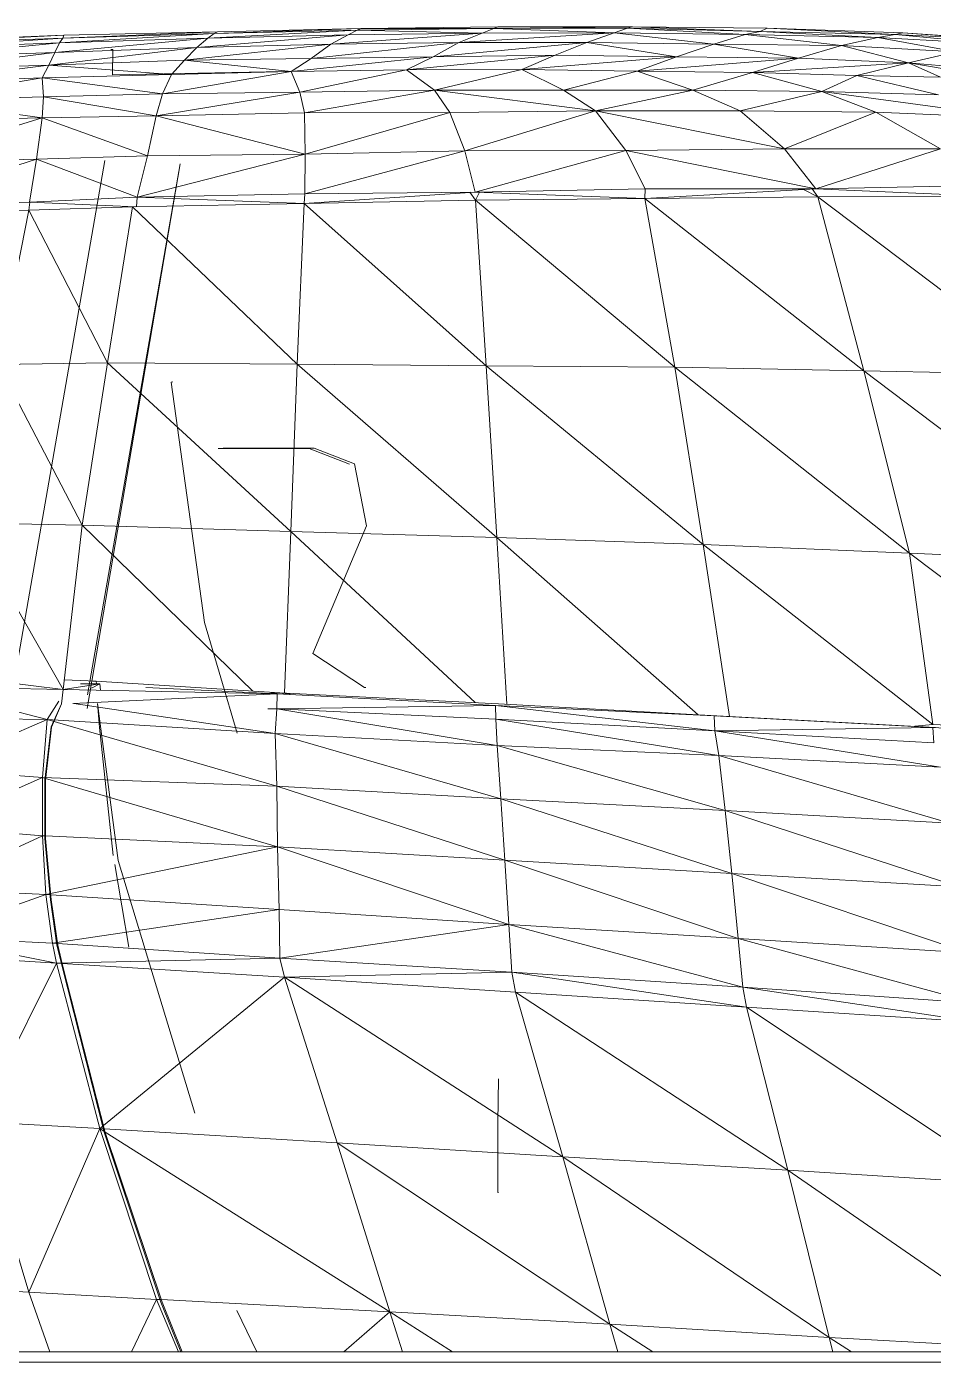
# Model space of a CAD drawing. Header units: inches. Extents: x -4169 to 1533, y -251 to 585.
# Drawn here: x -2004.73 to -1982.86, y 0 to 32.22 of the extents above; entities that cross this region are included whole.
import ezdxf

# ---------------------------------------------------------------- set-up
doc = ezdxf.new("R2010")
doc.units = ezdxf.units.IN
doc.header["$MEASUREMENT"] = 0
doc.linetypes.add('Aligning Line 1_8_', pattern=[0.25, 0.125, -0.125])
doc.linetypes.add('Grid Line 1_2_', pattern=[0.875, 0.5, -0.125, 0.125, -0.125])
for name, color, linetype, lineweight in [('0-1', 7, 'Continuous', 5), ('0-3', 8, 'Continuous', 9), ('A-FLOR', 192, 'Continuous', 13), ('A-FLOR-LEVL-1', 51, 'Grid Line 1_2_', 9), ('A-GENM', 5, 'Continuous', 9), ('G-ANNO-SYMB', 111, 'Aligning Line 1_8_', 9), ('G-ANNO-SYMB-1', 147, 'Aligning Line 1_8_', 9)]:
    doc.layers.add(name, color=color, linetype=linetype, lineweight=lineweight)

# ---------------------------------------------------------------- blocks, each defined once
blk = doc.blocks.new('CTR - 2nd Phase_rvt-1-BUILDING ELEVATION - WEST')
at = {"layer": 'A-FLOR-LEVL-1'}
blk.add_line((-4168.714, 0), (-1856.661, 0), dxfattribs=at)
blk = doc.blocks.new('Land_Rover_Evoque_-_SUV_Car_Vehicle_Automobile_13067 - Land Rover EVOQUE_dwg-1230547-BUILDING ELEVATION - WEST')
at = {"layer": 'A-GENM'}
for p, q in [((-1990.114, 32.224), (-1993.363, 32.221)), ((-1990.114, 32.224), (-1990.234, 32.187)), ((-1990.114, 32.224), (-1986.87, 32.188)), ((-1990.114, 32.224), (-1987.034, 32.112)), ((-2003.861, 31.945), (-2007.522, 31.713)), ((-2003.836, 32.021), (-2007.519, 31.827)), ((-2003.861, 31.945), (-2007.519, 31.827)), ((-2003.836, 32.021), (-2007.514, 31.864)), ((-2000.36, 31.949), (-2004.058, 31.601)), ((-2000.212, 32.063), (-2003.941, 31.831)), ((-2000.36, 31.949), (-2003.941, 31.831)), ((-2003.861, 31.945), (-2003.941, 31.831)), ((-2000.13, 32.101), (-2003.861, 31.945)), ((-2000.212, 32.063), (-2003.861, 31.945)), ((-2003.836, 32.021), (-2003.861, 31.945)), ((-2000.13, 32.101), (-2003.836, 32.021)), ((-1996.98, 32.029), (-2000.632, 31.72)), ((-2000.36, 31.949), (-2000.632, 31.72)), ((-1996.756, 32.143), (-2000.36, 31.949)), ((-2000.212, 32.063), (-2000.36, 31.949)), ((-1996.98, 32.029), (-2000.36, 31.949)), ((-1996.674, 32.181), (-2000.212, 32.063)), ((-1996.756, 32.143), (-2000.212, 32.063)), ((-2000.13, 32.101), (-2000.212, 32.063)), ((-1996.674, 32.181), (-2000.13, 32.101)), ((-1993.747, 32.069), (-1997.396, 31.799)), ((-1996.98, 32.029), (-1997.396, 31.799)), ((-1996.756, 32.143), (-1996.98, 32.029)), ((-1993.747, 32.069), (-1996.98, 32.029)), ((-1993.464, 32.184), (-1996.756, 32.143)), ((-1996.674, 32.181), (-1996.756, 32.143)), ((-1996.756, 32.143), (-1993.747, 32.069)), ((-1993.363, 32.221), (-1996.674, 32.181)), ((-1996.674, 32.181), (-1993.464, 32.184)), ((-1990.555, 32.072), (-1994.306, 31.84)), ((-1993.747, 32.069), (-1994.306, 31.84)), ((-1993.464, 32.184), (-1993.747, 32.069)), ((-1990.555, 32.072), (-1993.747, 32.069)), ((-1993.363, 32.221), (-1993.464, 32.184)), ((-1990.234, 32.187), (-1993.464, 32.184)), ((-1993.464, 32.184), (-1990.555, 32.072)), ((-1993.363, 32.221), (-1990.234, 32.187)), ((-1990.555, 32.072), (-1991.216, 31.842)), ((-1990.234, 32.187), (-1990.555, 32.072)), ((-1987.398, 32.036), (-1990.555, 32.072)), ((-1990.555, 32.072), (-1988.15, 31.806)), ((-1987.034, 32.112), (-1990.234, 32.187)), ((-1990.234, 32.187), (-1987.398, 32.036)), ((-1987.398, 32.036), (-1988.15, 31.806)), ((-1987.034, 32.112), (-1987.398, 32.036)), ((-1987.398, 32.036), (-1985.069, 31.77)), ((-1987.398, 32.036), (-1984.197, 31.962)), ((-1986.87, 32.188), (-1987.034, 32.112)), ((-1987.034, 32.112), (-1983.78, 32.038)), ((-1987.034, 32.112), (-1984.197, 31.962)), ((-1986.87, 32.188), (-1983.596, 32.075)), ((-1986.87, 32.188), (-1983.78, 32.038)), ((-1985.069, 31.77), (-1984.197, 31.962)), ((-1983.78, 32.038), (-1984.197, 31.962)), ((-1982.307, 31.619), (-1984.197, 31.962)), ((-1981.369, 31.81), (-1984.197, 31.962)), ((-1983.596, 32.075), (-1983.78, 32.038)), ((-1981.369, 31.81), (-1983.78, 32.038)), ((-1980.907, 31.887), (-1983.78, 32.038)), ((-1980.701, 31.886), (-1983.596, 32.075)), ((-1980.907, 31.887), (-1983.596, 32.075)), ((-2004.058, 31.601), (-2007.568, 31.177)), ((-2003.941, 31.831), (-2007.543, 31.483)), ((-2004.058, 31.601), (-2007.543, 31.483)), ((-2003.941, 31.831), (-2007.522, 31.713)), ((-2000.632, 31.72), (-2004.198, 31.295)), ((-2004.058, 31.601), (-2004.198, 31.295)), ((-2003.941, 31.831), (-2004.058, 31.601)), ((-2000.632, 31.72), (-2004.058, 31.601)), ((-2002.702, 31.675), (-2002.659, 31.677)), ((-2002.659, 31.677), (-2002.66, 31.063)), ((-1997.396, 31.799), (-2000.924, 31.413)), ((-2000.632, 31.72), (-2000.924, 31.413)), ((-1997.396, 31.799), (-2000.632, 31.72)), ((-1994.306, 31.84), (-1997.873, 31.454)), ((-1997.396, 31.799), (-1997.873, 31.454)), ((-1997.396, 31.799), (-1994.306, 31.84)), ((-1991.216, 31.842), (-1994.928, 31.495)), ((-1994.306, 31.84), (-1994.928, 31.495)), ((-1994.306, 31.84), (-1991.216, 31.842)), ((-1991.981, 31.535), (-1991.216, 31.842)), ((-1989.055, 31.499), (-1991.216, 31.842)), ((-1988.15, 31.806), (-1991.216, 31.842)), ((-1989.055, 31.499), (-1988.15, 31.806)), ((-1986.108, 31.463), (-1988.15, 31.806)), ((-1985.069, 31.77), (-1988.15, 31.806)), ((-1986.108, 31.463), (-1985.069, 31.77)), ((-1983.458, 31.35), (-1985.069, 31.77)), ((-1982.307, 31.619), (-1985.069, 31.77)), ((-1983.458, 31.35), (-1982.307, 31.619)), ((-2004.198, 31.295), (-2007.576, 30.871)), ((-2007.568, 31.177), (-2004.198, 31.295)), ((-2004.198, 31.295), (-2004.36, 30.989)), ((-2004.198, 31.295), (-2000.924, 31.413)), ((-2004.198, 31.295), (-2001.24, 31.068)), ((-2000.924, 31.413), (-2001.24, 31.068)), ((-1997.873, 31.454), (-2000.924, 31.413)), ((-2000.924, 31.413), (-1998.352, 31.147)), ((-1994.928, 31.495), (-1998.352, 31.147)), ((-1997.873, 31.454), (-1998.352, 31.147)), ((-1994.928, 31.495), (-1997.873, 31.454)), ((-1991.981, 31.535), (-1995.57, 31.187)), ((-1994.928, 31.495), (-1995.57, 31.187)), ((-1991.981, 31.535), (-1994.928, 31.495)), ((-1991.981, 31.535), (-1992.788, 31.19)), ((-1989.055, 31.499), (-1992.788, 31.19)), ((-1989.055, 31.499), (-1991.981, 31.535)), ((-1989.055, 31.499), (-1990, 31.153)), ((-1990, 31.153), (-1986.108, 31.463)), ((-1989.055, 31.499), (-1986.108, 31.463)), ((-1986.108, 31.463), (-1987.219, 31.117)), ((-1987.219, 31.117), (-1983.458, 31.35)), ((-1986.108, 31.463), (-1983.458, 31.35)), ((-1983.458, 31.35), (-1984.699, 31.043)), ((-1983.458, 31.35), (-1982.687, 31.006)), ((-1983.458, 31.35), (-1981.159, 30.969)), ((-1983.458, 31.35), (-1979.826, 31.046)), ((-2004.36, 30.989), (-2007.584, 30.449)), ((-2004.36, 30.989), (-2007.576, 30.871)), ((-2007.576, 30.871), (-2004.36, 30.989)), ((-2001.24, 31.068), (-2004.36, 30.989)), ((-2004.36, 30.989), (-2001.24, 31.068)), ((-2004.36, 30.989), (-2001.461, 30.607)), ((-2004.36, 30.989), (-2004.33, 30.528)), ((-2002.66, 31.063), (-1998.549, 31.143)), ((-1998.352, 31.147), (-2001.461, 30.607)), ((-2001.24, 31.068), (-2001.461, 30.607)), ((-1998.352, 31.147), (-2001.24, 31.068)), ((-2001.24, 31.068), (-1998.352, 31.147)), ((-1995.57, 31.187), (-1998.352, 31.147)), ((-1998.352, 31.147), (-1995.57, 31.187)), ((-1998.352, 31.147), (-1998.14, 30.648)), ((-1995.57, 31.187), (-1998.14, 30.648)), ((-1992.788, 31.19), (-1995.57, 31.187)), ((-1995.57, 31.187), (-1992.788, 31.19)), ((-1995.57, 31.187), (-1994.895, 30.689)), ((-1992.788, 31.19), (-1994.895, 30.689)), ((-1992.788, 31.19), (-1990, 31.153)), ((-1992.788, 31.19), (-1991.777, 30.692)), ((-1992.788, 31.19), (-1990, 31.153)), ((-1990, 31.153), (-1991.777, 30.692)), ((-1990, 31.153), (-1987.219, 31.117)), ((-1990, 31.153), (-1988.663, 30.694)), ((-1990, 31.153), (-1987.219, 31.117)), ((-1987.219, 31.117), (-1988.663, 30.694)), ((-1987.219, 31.117), (-1984.699, 31.043)), ((-1987.219, 31.117), (-1985.549, 30.658)), ((-1987.219, 31.117), (-1984.699, 31.043)), ((-1984.699, 31.043), (-1985.549, 30.658)), ((-1984.699, 31.043), (-1982.687, 31.006)), ((-1984.699, 31.043), (-1982.735, 30.583)), ((-1984.699, 31.043), (-1982.687, 31.006)), ((-2001.61, 30.07), (-1998.14, 30.648)), ((-2001.461, 30.607), (-1998.14, 30.648)), ((-1994.895, 30.689), (-1998.14, 30.648)), ((-1998.03, 30.149), (-1998.14, 30.648)), ((-1998.03, 30.149), (-1994.895, 30.689)), ((-1994.895, 30.689), (-1991.777, 30.692)), ((-1991.012, 30.193), (-1994.895, 30.689)), ((-1994.525, 30.152), (-1994.895, 30.689)), ((-1991.777, 30.692), (-1988.663, 30.694)), ((-1991.012, 30.193), (-1991.777, 30.692)), ((-1991.012, 30.193), (-1988.663, 30.694)), ((-1988.663, 30.694), (-1987.517, 30.196)), ((-1988.663, 30.694), (-1985.549, 30.658)), ((-1987.517, 30.196), (-1985.549, 30.658)), ((-1985.549, 30.658), (-1984.247, 30.16)), ((-1985.549, 30.658), (-1980.767, 30.009)), ((-1985.549, 30.658), (-1982.735, 30.583)), ((-2004.33, 30.528), (-2007.584, 30.449)), ((-2004.363, 30.029), (-2007.584, 30.449)), ((-2004.363, 30.029), (-2004.33, 30.528)), ((-2001.461, 30.607), (-2004.33, 30.528)), ((-2001.61, 30.07), (-2004.33, 30.528)), ((-2001.61, 30.07), (-2001.461, 30.607)), ((-2007.786, 28.951), (-2004.363, 30.029)), ((-2004.363, 30.029), (-2007.618, 29.95)), ((-2004.495, 29.03), (-2004.363, 30.029)), ((-2001.61, 30.07), (-2004.363, 30.029)), ((-2001.818, 29.109), (-2004.363, 30.029)), ((-2001.818, 29.109), (-2001.61, 30.07)), ((-1998.03, 30.149), (-2001.61, 30.07)), ((-1998.017, 29.151), (-2001.61, 30.07)), ((-1994.525, 30.152), (-1998.03, 30.149)), ((-1998.017, 29.151), (-1998.03, 30.149)), ((-1998.017, 29.151), (-1994.525, 30.152)), ((-1991.012, 30.193), (-1994.525, 30.152)), ((-1994.165, 29.23), (-1994.525, 30.152)), ((-1994.165, 29.23), (-1991.012, 30.193)), ((-1991.012, 30.193), (-1987.517, 30.196)), ((-1991.012, 30.193), (-1986.451, 29.275)), ((-1991.012, 30.193), (-1990.276, 29.234)), ((-1987.517, 30.196), (-1984.247, 30.16)), ((-1987.517, 30.196), (-1986.451, 29.275)), ((-1984.247, 30.16), (-1986.451, 29.275)), ((-1984.247, 30.16), (-1980.767, 30.009)), ((-1984.247, 30.16), (-1982.685, 29.278)), ((-2008.13, 27.875), (-2004.495, 29.03)), ((-2007.786, 28.951), (-2004.495, 29.03)), ((-2004.495, 29.03), (-2004.665, 27.993)), ((-2004.495, 29.03), (-2001.818, 29.109)), ((-2004.495, 29.03), (-2002.066, 28.11)), ((-2002.066, 28.11), (-1998.017, 29.151)), ((-2002.066, 28.11), (-2001.818, 29.109)), ((-2001.818, 29.109), (-1998.017, 29.151)), ((-1998.022, 28.19), (-1994.165, 29.23)), ((-1998.017, 29.151), (-1998.022, 28.19)), ((-1998.017, 29.151), (-1994.165, 29.23)), ((-1994.165, 29.23), (-1990.276, 29.234)), ((-1994.165, 29.23), (-1993.912, 28.232)), ((-1993.912, 28.232), (-1990.276, 29.234)), ((-1986.451, 29.275), (-1990.276, 29.234)), ((-1985.692, 28.316), (-1990.276, 29.234)), ((-1990.276, 29.234), (-1989.811, 28.312)), ((-1982.685, 29.278), (-1986.451, 29.275)), ((-1985.692, 28.316), (-1986.451, 29.275)), ((-1982.685, 29.278), (-1985.692, 28.316)), ((-2002.846, 28.992), (-2005.077, 16.199)), ((-2001.035, 28.917), (-2003.272, 15.778)), ((-2001.035, 28.917), (-2003.268, 16.105)), ((-1981.53, 28.395), (-1985.692, 28.316)), ((-2004.665, 27.993), (-2002.066, 28.11)), ((-2002.066, 28.11), (-2002.085, 27.88)), ((-2002.066, 28.11), (-1998.022, 28.19)), ((-2002.066, 28.11), (-1998.042, 27.96)), ((-1993.912, 28.232), (-1998.042, 27.96)), ((-1998.022, 28.19), (-1998.042, 27.96)), ((-1998.042, 27.96), (-1993.902, 28.04)), ((-1998.042, 27.96), (-1993.902, 28.04)), ((-1998.022, 28.19), (-1993.912, 28.232)), ((-1994.041, 28.231), (-1993.902, 28.04)), ((-1993.912, 28.232), (-1989.811, 28.312)), ((-1993.912, 28.232), (-1989.816, 28.082)), ((-1993.902, 28.04), (-1993.809, 28.234)), ((-1989.816, 28.082), (-1993.902, 28.04)), ((-1993.902, 28.04), (-1989.816, 28.082)), ((-1993.65, 24.045), (-1993.902, 28.04)), ((-1989.093, 24.01), (-1993.902, 28.04)), ((-1985.692, 28.316), (-1989.816, 28.082)), ((-1989.811, 28.312), (-1989.816, 28.082)), ((-1985.644, 28.123), (-1989.816, 28.082)), ((-1989.816, 28.082), (-1985.644, 28.123)), ((-1989.093, 24.01), (-1989.816, 28.082)), ((-1984.536, 23.918), (-1989.816, 28.082)), ((-1985.692, 28.316), (-1989.811, 28.312)), ((-1985.988, 28.299), (-1985.644, 28.123)), ((-1985.644, 28.123), (-1985.783, 28.315)), ((-1985.692, 28.316), (-1981.514, 28.126)), ((-1981.514, 28.126), (-1985.644, 28.123)), ((-1985.644, 28.123), (-1981.514, 28.126)), ((-1984.536, 23.918), (-1985.644, 28.123)), ((-1979.974, 23.825), (-1985.644, 28.123)), ((-2008.17, 27.683), (-2004.684, 27.801)), ((-2008.13, 27.875), (-2004.665, 27.993)), ((-2005.425, 24.074), (-2004.684, 27.801)), ((-2005.425, 24.074), (-2004.684, 27.801)), ((-2004.658, 27.993), (-2004.684, 27.801)), ((-2004.684, 27.801), (-2002.181, 27.88)), ((-2002.786, 24.114), (-2004.684, 27.801)), ((-2004.665, 27.993), (-2002.112, 27.881)), ((-2002.181, 27.88), (-2002.786, 24.114)), ((-2002.786, 24.114), (-2002.181, 27.88)), ((-1998.042, 27.96), (-2002.181, 27.88)), ((-1998.204, 24.08), (-2002.181, 27.88)), ((-1998.204, 24.08), (-1998.042, 27.96)), ((-1993.65, 24.045), (-1998.042, 27.96)), ((-2002.786, 24.114), (-2005.425, 24.074)), ((-2003.392, 20.196), (-2005.425, 24.074)), ((-2002.786, 24.114), (-2003.392, 20.196)), ((-2003.392, 20.196), (-2002.786, 24.114)), ((-1998.204, 24.08), (-2002.786, 24.114)), ((-2002.786, 24.114), (-1998.357, 20.046)), ((-1998.204, 24.08), (-1998.357, 20.046)), ((-1998.204, 24.08), (-1993.65, 24.045)), ((-1998.204, 24.08), (-1993.389, 19.897)), ((-1993.65, 24.045), (-1993.389, 19.897)), ((-1993.65, 24.045), (-1988.411, 19.728)), ((-1993.65, 24.045), (-1989.093, 24.01)), ((-1988.411, 19.728), (-1989.093, 24.01)), ((-1989.093, 24.01), (-1983.43, 19.52)), ((-1989.093, 24.01), (-1984.536, 23.918)), ((-1983.43, 19.52), (-1984.536, 23.918)), ((-1984.536, 23.918), (-1978.438, 19.313)), ((-1984.536, 23.918), (-1979.974, 23.825)), ((-2001.21, 23.654), (-2001.249, 23.651)), ((-2001.249, 23.651), (-2000.446, 17.85)), ((-1997.918, 22.051), (-2000.112, 22.049)), ((-1997.799, 22.059), (-1999.993, 22.057)), ((-1996.945, 21.667), (-1997.918, 22.051)), ((-1996.827, 21.676), (-1997.799, 22.059)), ((-1996.537, 20.178), (-1996.827, 21.676)), ((-2003.856, 16.231), (-2006.146, 20.251)), ((-2003.392, 20.196), (-2006.146, 20.251)), ((-2003.856, 16.231), (-2003.392, 20.196)), ((-1998.357, 20.046), (-2003.392, 20.196)), ((-2003.392, 20.196), (-1999.28, 16.196)), ((-1998.357, 20.046), (-1998.512, 16.149)), ((-1998.357, 20.046), (-1993.389, 19.897)), ((-1998.357, 20.046), (-1993.909, 15.916)), ((-1997.833, 17.103), (-1996.537, 20.178)), ((-1993.389, 19.897), (-1988.411, 19.728)), ((-1993.389, 19.897), (-1993.15, 15.876)), ((-1993.389, 19.897), (-1988.528, 15.624)), ((-1988.411, 19.728), (-1983.43, 19.52)), ((-1988.411, 19.728), (-1987.778, 15.583)), ((-1988.411, 19.728), (-1982.869, 15.391)), ((-1983.43, 19.52), (-1978.438, 19.313)), ((-1983.43, 19.52), (-1982.869, 15.391)), ((-1983.43, 19.52), (-1977.589, 15.107)), ((-2000.446, 17.85), (-1999.653, 15.18)), ((-1996.581, 16.278), (-1997.833, 17.103)), ((-2003.856, 16.231), (-2006.811, 16.602)), ((-2003.829, 16.464), (-2003.056, 16.432)), ((-2003.856, 16.231), (-2006.868, 16.294)), ((-2004.244, 15.509), (-2006.828, 16.179)), ((-2003.895, 15.885), (-2003.856, 16.231)), ((-2003.893, 15.885), (-2003.856, 16.231)), ((-2003.893, 15.885), (-2003.856, 16.231)), ((-2003.856, 16.231), (-2002.971, 16.366)), ((-2003.856, 16.231), (-1998.693, 16.128)), ((-2003.621, 15.897), (-1998.693, 16.128)), ((-2002.971, 16.366), (-2003.432, 16.369)), ((-2003.171, 16.261), (-2002.971, 16.366)), ((-2003.123, 16.428), (-2003.056, 16.432)), ((-2003.056, 16.432), (-2003.055, 16.422)), ((-2003.056, 16.432), (-2003.048, 16.37)), ((-2003.056, 16.432), (-2003.055, 16.422)), ((-2003.055, 16.432), (-1998.628, 16.155)), ((-2002.954, 16.213), (-2002.971, 16.366)), ((-2001.862, 16.278), (-1998.693, 16.128)), ((-1998.842, 16.142), (-1998.628, 16.155)), ((-1998.693, 16.128), (-1998.702, 15.763)), ((-1993.418, 15.844), (-1998.693, 16.128)), ((-1993.353, 15.887), (-1998.628, 16.155)), ((-1998.38, 16.117), (-1998.628, 16.155)), ((-1996.581, 16.278), (-1996.547, 16.28)), ((-2004.244, 15.509), (-2003.96, 15.951)), ((-2004.145, 15.328), (-2003.895, 15.885)), ((-2004.137, 15.327), (-2003.893, 15.885)), ((-2003.593, 15.896), (-1998.735, 15.167)), ((-2002.979, 15.317), (-2003.024, 15.893)), ((-2003.024, 15.893), (-2002.525, 12.104)), ((-1993.418, 15.844), (-1998.702, 15.763)), ((-1988.147, 15.599), (-1993.418, 15.844)), ((-1993.418, 15.844), (-1988.131, 15.233)), ((-1993.418, 15.844), (-1993.417, 15.517)), ((-1988.08, 15.6), (-1993.353, 15.887)), ((-2004.244, 15.509), (-2006.992, 14.316)), ((-2004.244, 15.509), (-2006.919, 15.545)), ((-2004.244, 15.509), (-2004.354, 14.107)), ((-2004.244, 15.509), (-1998.702, 13.9)), ((-2004.244, 15.509), (-1998.735, 15.167)), ((-1998.917, 15.768), (-1998.702, 15.763)), ((-1998.735, 15.167), (-1998.702, 15.763)), ((-1993.417, 15.517), (-1998.702, 15.763)), ((-1993.382, 14.884), (-1998.702, 15.763)), ((-1993.417, 15.517), (-1998.702, 15.763)), ((-1988.131, 15.233), (-1993.417, 15.517)), ((-1988.035, 14.638), (-1993.417, 15.517)), ((-1993.382, 14.884), (-1993.417, 15.517)), ((-1988.131, 15.233), (-1993.417, 15.517)), ((-1982.869, 15.314), (-1988.147, 15.599)), ((-1988.147, 15.599), (-1988.131, 15.233)), ((-1988.126, 15.597), (-1988.08, 15.6)), ((-1982.804, 15.313), (-1988.08, 15.6)), ((-1988.033, 15.592), (-1988.08, 15.6)), ((-2004.297, 14.041), (-2004.145, 15.328)), ((-2004.284, 14.039), (-2004.137, 15.327)), ((-2002.645, 12.224), (-2002.979, 15.317)), ((-1993.382, 14.884), (-1998.735, 15.167)), ((-1993.291, 13.597), (-1998.735, 15.167)), ((-1998.702, 13.9), (-1998.735, 15.167)), ((-1982.869, 15.314), (-1988.131, 15.233)), ((-1982.847, 14.949), (-1988.131, 15.233)), ((-1982.68, 14.355), (-1988.131, 15.233)), ((-1988.035, 14.638), (-1988.131, 15.233)), ((-1988.131, 15.233), (-1982.847, 14.949)), ((-1983.304, 15.344), (-1982.869, 15.391)), ((-1982.869, 15.391), (-1977.589, 15.107)), ((-1977.588, 15.011), (-1982.869, 15.314)), ((-1982.869, 15.314), (-1982.847, 14.949)), ((-1988.035, 14.638), (-1993.382, 14.884)), ((-1987.881, 13.313), (-1993.382, 14.884)), ((-1993.382, 14.884), (-1993.291, 13.597)), ((-1982.68, 14.355), (-1988.035, 14.638)), ((-1982.462, 13.01), (-1988.035, 14.638)), ((-1988.035, 14.638), (-1987.881, 13.313)), ((-2004.354, 14.107), (-2006.992, 14.316)), ((-2004.354, 14.107), (-2007.065, 12.914)), ((-2004.35, 12.704), (-2004.354, 14.107)), ((-2004.354, 14.107), (-1998.702, 13.9)), ((-2004.354, 14.107), (-2004.28, 14.085)), ((-2004.296, 12.638), (-2004.297, 14.041)), ((-2004.284, 14.039), (-2004.289, 13.949)), ((-2004.284, 14.039), (-2004.278, 14.093)), ((-2004.284, 14.039), (-2004.278, 14.093)), ((-2004.28, 12.636), (-2004.284, 14.039)), ((-2004.279, 14.085), (-1998.679, 12.44)), ((-1993.291, 13.597), (-1998.702, 13.9)), ((-1993.2, 12.118), (-1998.702, 13.9)), ((-1998.702, 13.9), (-1998.679, 12.44)), ((-1987.881, 13.313), (-1993.291, 13.597)), ((-1993.291, 13.597), (-1987.723, 11.796)), ((-1993.291, 13.597), (-1993.2, 12.118)), ((-1982.462, 13.01), (-1987.881, 13.313)), ((-1987.881, 13.313), (-1982.245, 11.474)), ((-1987.881, 13.313), (-1987.723, 11.796)), ((-2004.35, 12.704), (-2007.065, 12.914)), ((-2004.35, 12.704), (-2007.138, 11.435)), ((-2004.269, 11.283), (-2004.35, 12.704)), ((-2004.35, 12.704), (-2004.293, 12.702)), ((-2004.16, 11.16), (-2004.296, 12.638)), ((-2004.28, 12.701), (-1998.679, 12.44)), ((-2004.14, 11.157), (-2004.28, 12.636)), ((-2004.28, 12.636), (-2004.27, 12.519)), ((-2004.269, 11.283), (-1998.679, 12.44)), ((-1993.2, 12.118), (-1998.679, 12.44)), ((-1998.679, 12.44), (-1998.646, 10.923)), ((-1998.679, 12.44), (-1993.101, 10.562)), ((-2002.608, 12.008), (-2002.269, 10.017)), ((-2002.525, 12.104), (-2000.677, 6.013)), ((-1987.723, 11.796), (-1993.2, 12.118)), ((-1993.2, 12.118), (-1993.101, 10.562)), ((-1993.2, 12.118), (-1987.569, 10.221)), ((-1982.245, 11.474), (-1987.723, 11.796)), ((-1987.723, 11.796), (-1987.569, 10.221)), ((-1987.723, 11.796), (-1982.034, 9.88)), ((-2004.269, 11.283), (-2007.193, 10.263)), ((-2004.269, 11.283), (-2007.138, 11.435)), ((-2004.113, 10.112), (-2004.269, 11.283)), ((-2004.269, 11.283), (-1998.646, 10.923)), ((-2004.005, 10.065), (-2004.16, 11.16)), ((-2003.983, 10.062), (-2004.14, 11.157)), ((-2004.113, 10.112), (-1998.646, 10.923)), ((-1998.646, 10.923), (-1993.101, 10.562)), ((-1998.646, 10.923), (-1998.624, 9.751)), ((-1993.101, 10.562), (-1998.624, 9.751)), ((-1993.101, 10.562), (-1987.569, 10.221)), ((-1993.101, 10.562), (-1987.452, 9.049)), ((-1993.101, 10.562), (-1993.031, 9.41)), ((-2004.019, 9.632), (-2007.193, 10.263)), ((-2004.113, 10.112), (-2007.193, 10.263)), ((-2004.019, 9.632), (-2004.113, 10.112)), ((-2004.113, 10.112), (-1998.624, 9.751)), ((-2003.889, 9.585), (-2004.005, 10.065)), ((-2003.869, 9.582), (-2003.983, 10.062)), ((-1987.569, 10.221), (-1982.034, 9.88)), ((-1987.569, 10.221), (-1987.452, 9.049)), ((-1987.569, 10.221), (-1981.869, 8.67)), ((-2004.019, 9.632), (-2007.118, 9.821)), ((-2004.019, 9.632), (-1998.624, 9.751)), ((-1993.031, 9.41), (-1998.624, 9.751)), ((-1998.511, 9.29), (-1998.624, 9.751)), ((-2004.019, 9.632), (-2005.917, 5.807)), ((-2004.019, 9.632), (-2002.973, 5.637)), ((-2004.019, 9.632), (-1998.511, 9.29)), ((-2002.865, 5.551), (-2003.889, 9.585)), ((-2002.841, 5.548), (-2003.869, 9.582)), ((-1993.031, 9.41), (-1998.511, 9.29)), ((-1987.366, 8.569), (-1993.031, 9.41)), ((-1987.452, 9.049), (-1993.031, 9.41)), ((-1993.031, 9.41), (-1992.936, 8.929)), ((-2002.882, 5.711), (-1998.511, 9.29)), ((-1992.936, 8.929), (-1998.511, 9.29)), ((-1998.511, 9.29), (-1991.794, 4.954)), ((-1998.511, 9.29), (-1997.244, 5.296)), ((-1987.366, 8.569), (-1987.452, 9.049)), ((-1987.452, 9.049), (-1981.794, 8.209)), ((-1987.452, 9.049), (-1981.869, 8.67)), ((-1987.366, 8.569), (-1992.936, 8.929)), ((-1992.936, 8.929), (-1986.365, 4.632)), ((-1992.936, 8.929), (-1991.794, 4.954)), ((-1987.366, 8.569), (-1981.794, 8.209)), ((-1987.366, 8.569), (-1986.365, 4.632)), ((-1987.366, 8.569), (-1980.939, 4.291)), ((-1993.35, 6.84), (-1993.363, 5.786)), ((-2002.973, 5.637), (-2005.917, 5.807)), ((-2005.917, 5.807), (-2004.682, 1.688)), ((-2002.973, 5.637), (-2004.682, 1.688)), ((-2002.973, 5.637), (-2002.893, 5.702)), ((-2002.973, 5.637), (-2001.601, 1.518)), ((-2002.973, 5.637), (-2002.869, 5.631)), ((-2002.973, 5.637), (-2002.844, 5.556)), ((-2001.494, 1.451), (-2002.865, 5.551)), ((-2002.862, 5.631), (-1997.244, 5.296)), ((-2002.843, 5.555), (-1995.969, 1.214)), ((-2001.468, 1.447), (-2002.841, 5.548)), ((-1993.363, 5.786), (-1993.364, 4.096)), ((-1991.794, 4.954), (-1997.244, 5.296)), ((-1997.244, 5.296), (-1995.969, 1.214)), ((-1997.244, 5.296), (-1990.665, 0.922)), ((-1986.365, 4.632), (-1991.794, 4.954)), ((-1991.794, 4.954), (-1990.665, 0.922)), ((-1991.794, 4.954), (-1985.367, 0.599)), ((-1986.365, 4.632), (-1985.367, 0.599)), ((-1986.365, 4.632), (-1980.091, 0.306)), ((-1986.365, 4.632), (-1980.939, 4.291)), ((-1993.348, 4.094), (-1993.364, 4.096)), ((-2008.707, 1.925), (-2004.682, 1.688)), ((-2001.601, 1.518), (-2004.682, 1.688)), ((-2004.173, 0.25), (-2004.682, 1.688)), ((-2001.601, 1.518), (-2002.203, 0.25)), ((-2001.601, 1.518), (-2001.071, 0.25)), ((-2001.601, 1.518), (-2001.491, 1.512)), ((-2001.013, 0.25), (-2001.494, 1.451)), ((-2001.491, 1.512), (-1995.969, 1.214)), ((-2001.468, 1.447), (-2001.491, 1.512)), ((-2000.986, 0.25), (-2001.468, 1.447)), ((-1999.66, 1.251), (-1999.18, 0.25)), ((-1997.083, 0.25), (-1995.969, 1.214)), ((-1995.969, 1.214), (-1995.662, 0.25)), ((-1995.969, 1.214), (-1990.665, 0.922)), ((-1995.969, 1.214), (-1994.456, 0.25)), ((-1990.665, 0.922), (-1990.473, 0.25)), ((-1990.665, 0.922), (-1989.628, 0.25)), ((-1990.665, 0.922), (-1985.367, 0.599)), ((-1985.278, 0.25), (-1985.367, 0.599)), ((-1985.367, 0.599), (-1984.833, 0.25)), ((-1985.367, 0.599), (-1980.091, 0.306))]:
    blk.add_line(p, q, dxfattribs=at)
blk = doc.blocks.new('Land_Rover_Evoque_-_SUV_Car_Vehicle_Automobile_13067 - Land_Rover_Evoque_-_SUV_Car_Vehicle_Automobile_13067-1230553-BUILDING ELEVATION - WEST')
blk.add_blockref('Land_Rover_Evoque_-_SUV_Car_Vehicle_Automobile_13067 - Land Rover EVOQUE_dwg-1230547-BUILDING ELEVATION - WEST', (0, 0))
blk = doc.blocks.new('CTR  - Topography_rvt-1-BUILDING ELEVATION - WEST')
at = {"layer": 'A-FLOR-LEVL-1'}
blk.add_line((-4168.714, 0), (-1856.661, 0), dxfattribs=at)
at = {"layer": 'G-ANNO-SYMB-1'}
blk.add_line((-1953.4, 0), (-4072, 0), dxfattribs=at)
at = {"layer": '0-3'}
blk.add_blockref('Land_Rover_Evoque_-_SUV_Car_Vehicle_Automobile_13067 - Land_Rover_Evoque_-_SUV_Car_Vehicle_Automobile_13067-1230553-BUILDING ELEVATION - WEST', (0, 0), dxfattribs=at)
blk = doc.blocks.new('CTR - 1st Phase - Common Walls_rvt-1-BUILDING ELEVATION - WEST')
at = {"layer": 'A-FLOR-LEVL-1'}
blk.add_line((-4168.714, 0), (-1856.661, 0), dxfattribs=at)
at = {"layer": 'G-ANNO-SYMB-1'}
blk.add_line((-1953.4, 0), (-4072, 0), dxfattribs=at)

msp = doc.modelspace()

# ---------------------------------------------------------------- linework, layer by layer
at = {"layer": 'A-FLOR'}
for p, q in [((-3829.324, 0), (-1953.4, 0)), ((-2618.724, 0.25), (-1953.4, 0.25))]:
    msp.add_line(p, q, dxfattribs=at)
at = {"layer": 'A-FLOR-LEVL-1'}
msp.add_line((-4167.964, 0), (-1857.411, 0), dxfattribs=at)
at = {"layer": 'G-ANNO-SYMB'}
msp.add_line((-1953.4, 0), (-4072, 0), dxfattribs=at)

# ---------------------------------------------------------------- block references
at = {"layer": '0-1'}
for name in ['CTR - 2nd Phase_rvt-1-BUILDING ELEVATION - WEST', 'CTR - 1st Phase - Common Walls_rvt-1-BUILDING ELEVATION - WEST', 'CTR  - Topography_rvt-1-BUILDING ELEVATION - WEST']:
    msp.add_blockref(name, (0, 0), dxfattribs=at)

doc.saveas('drawing.dxf')
